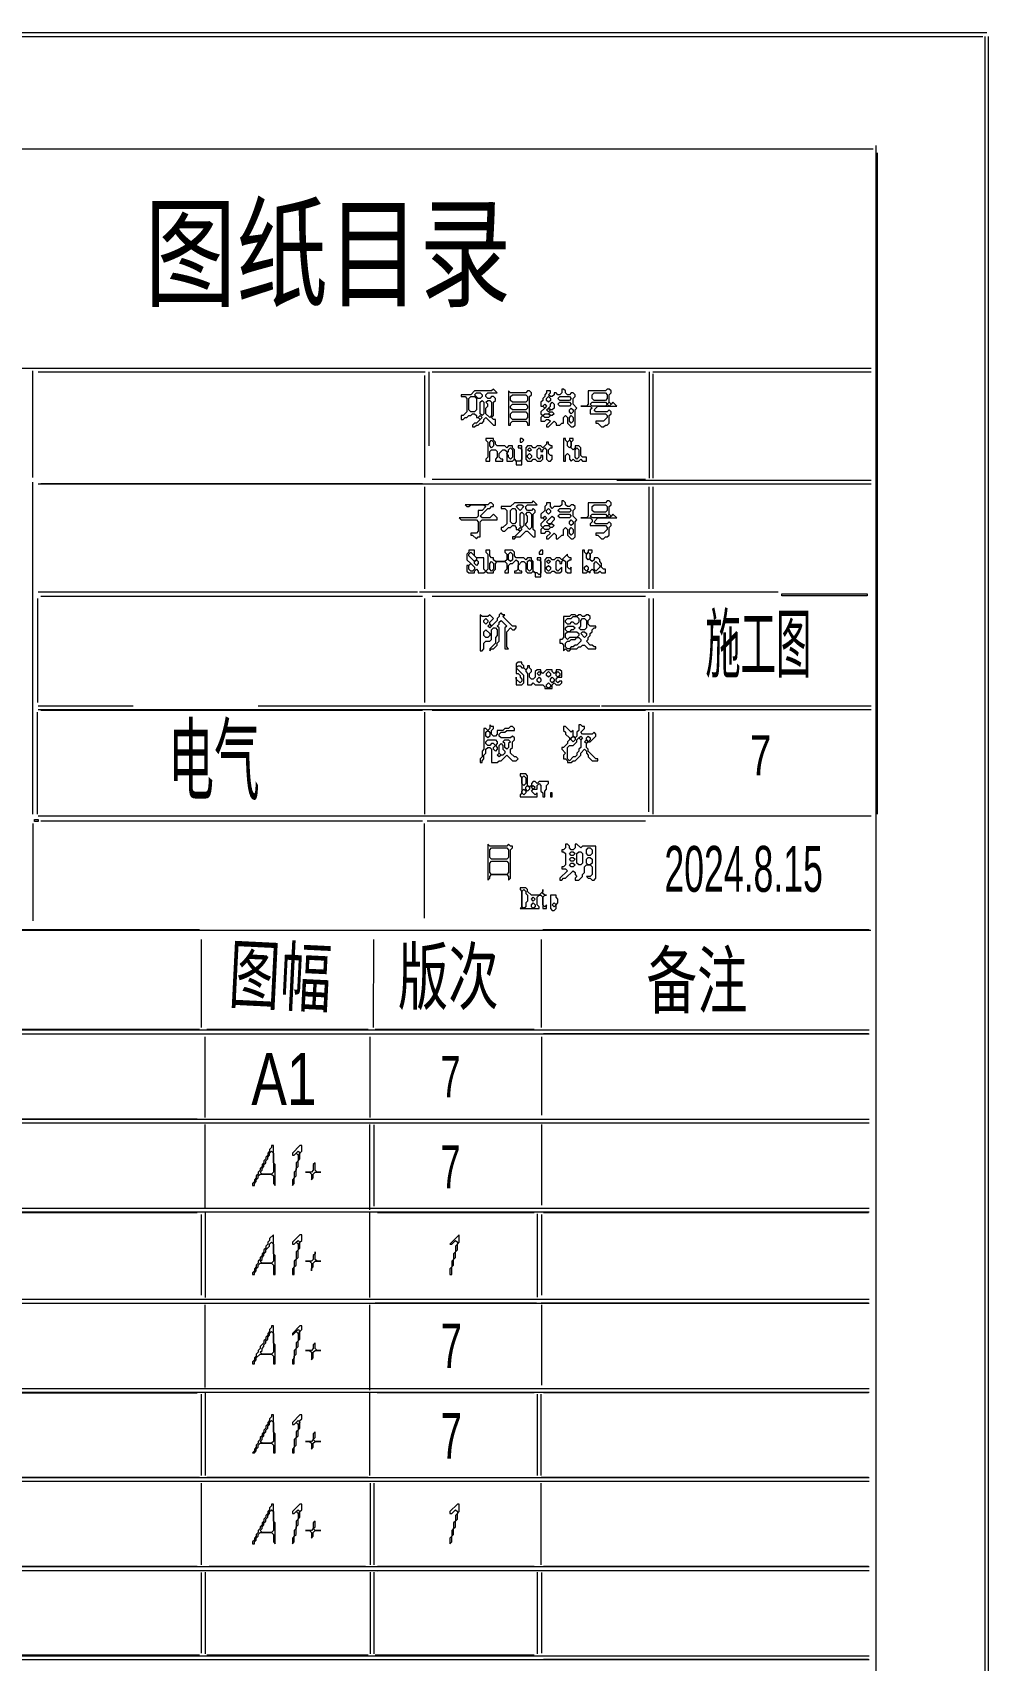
# Model space of a CAD drawing. Extents: x 58 to 1299, y 68 to 1824.
# Drawn here: x 795 to 1299, y 966 to 1824 of the extents above; entities that cross this region are included whole.
import ezdxf

# ---------------------------------------------------------------- set-up
doc = ezdxf.new("R2010")
doc.units = 0
for name, color, linetype, lineweight in [('OCR_TEXT', 6, 'Continuous', 0), ('RESIDUAL_GRAPHIC', 3, 'Continuous', 0), ('TEXT_FALLBACK_OUTLINE', 2, 'Continuous', 0), ('TRACE_STRAIGHT', 5, 'Continuous', 0), ('TRACE_TEXT_SYMBOL', 6, 'Continuous', 0)]:
    doc.layers.add(name, color=color, linetype=linetype, lineweight=lineweight)
doc.styles.add('wqy-unicode', font='wqy-unicode.lff')

msp = doc.modelspace()

# ---------------------------------------------------------------- linework, layer by layer
at = {"layer": 'RESIDUAL_GRAPHIC', "color": 3}
for points in [[(1020, 1190), (1015, 1185), (1016, 1185), (1018, 1187), (1019, 1186), (1019, 1185), (1018, 1184), (1018, 1181), (1017, 1180), (1017, 1177), (1016, 1176), (1016, 1173), (1015, 1172), (1015, 1169), (1016, 1169), (1016, 1173), (1017, 1174), (1017, 1177), (1018, 1178), (1018, 1181), (1019, 1182), (1019, 1185), (1020, 1186)], [(1019, 1048), (1015, 1044), (1015, 1043), (1016, 1043), (1018, 1045), (1019, 1044), (1019, 1043), (1018, 1042), (1018, 1039), (1017, 1038), (1017, 1035), (1016, 1034), (1016, 1031), (1015, 1030), (1015, 1027), (1016, 1028), (1016, 1031), (1017, 1032), (1017, 1035), (1018, 1036), (1018, 1039), (1019, 1040), (1019, 1043), (1020, 1044), (1020, 1048)]]:
    msp.add_lwpolyline(points, close=True, dxfattribs=at)
at = {"layer": 'TEXT_FALLBACK_OUTLINE', "color": 2}
for points in [[(1038, 1636), (1037, 1635), (1028, 1635), (1026, 1633), (1021, 1633), (1021, 1632), (1023, 1632), (1024, 1631), (1024, 1624), (1022, 1622), (1021, 1622), (1021, 1620), (1022, 1620), (1023, 1621), (1024, 1621), (1025, 1622), (1026, 1622), (1027, 1623), (1028, 1623), (1029, 1622), (1029, 1621), (1030, 1621), (1031, 1620), (1029, 1618), (1028, 1618), (1027, 1617), (1027, 1616), (1028, 1616), (1029, 1617), (1030, 1617), (1031, 1618), (1032, 1618), (1033, 1619), (1033, 1620), (1034, 1621), (1038, 1617), (1039, 1617), (1039, 1620), (1038, 1620), (1037, 1621), (1038, 1622), (1038, 1629), (1039, 1630), (1039, 1631), (1038, 1632), (1037, 1632), (1036, 1631), (1035, 1631), (1034, 1632), (1034, 1633), (1035, 1634), (1040, 1634)], [(1025, 1631), (1026, 1632), (1028, 1632), (1029, 1631), (1029, 1625), (1028, 1624), (1026, 1624), (1025, 1625)], [(1028, 1633), (1029, 1634), (1031, 1634), (1032, 1633), (1032, 1632), (1031, 1631), (1030, 1631)], [(1046, 1635), (1046, 1617), (1047, 1617), (1047, 1618), (1048, 1619), (1055, 1619), (1056, 1618), (1056, 1617), (1057, 1617), (1057, 1632), (1058, 1633), (1058, 1634), (1057, 1635), (1056, 1635), (1055, 1634), (1047, 1634)], [(1047, 1632), (1048, 1633), (1055, 1633), (1056, 1632), (1056, 1630), (1055, 1629), (1048, 1629), (1047, 1630)], [(1074, 1636), (1074, 1634), (1073, 1633), (1072, 1633), (1071, 1634), (1070, 1634), (1070, 1633), (1069, 1632), (1068, 1632), (1067, 1633), (1068, 1634), (1068, 1635), (1066, 1635), (1066, 1634), (1065, 1633), (1065, 1632), (1064, 1631), (1064, 1630), (1063, 1629), (1063, 1627), (1064, 1627), (1065, 1626), (1063, 1624), (1063, 1623), (1064, 1622), (1063, 1621), (1063, 1619), (1065, 1619), (1066, 1620), (1067, 1620), (1068, 1619), (1066, 1617), (1066, 1616), (1067, 1616), (1070, 1619), (1071, 1618), (1071, 1617), (1073, 1617), (1074, 1618), (1075, 1618), (1075, 1621), (1076, 1622), (1077, 1621), (1077, 1618), (1079, 1616), (1080, 1616), (1081, 1617), (1081, 1625), (1082, 1626), (1080, 1628), (1080, 1631), (1081, 1632), (1081, 1633), (1080, 1634), (1079, 1634), (1078, 1633), (1077, 1633), (1076, 1634), (1076, 1635), (1075, 1636)], [(1066, 1631), (1067, 1632), (1068, 1631), (1068, 1630), (1067, 1629), (1066, 1630)], [(1072, 1631), (1073, 1632), (1078, 1632), (1079, 1631), (1078, 1630), (1073, 1630)], [(1098, 1636), (1097, 1635), (1088, 1635), (1088, 1628), (1087, 1627), (1084, 1627), (1089, 1627), (1090, 1626), (1089, 1625), (1089, 1623), (1097, 1623), (1098, 1622), (1098, 1621), (1096, 1619), (1092, 1619), (1092, 1618), (1093, 1618), (1095, 1616), (1096, 1616), (1097, 1617), (1098, 1617), (1099, 1618), (1099, 1622), (1100, 1623), (1100, 1624), (1099, 1625), (1098, 1624), (1092, 1624), (1091, 1625), (1093, 1627), (1103, 1627), (1101, 1629), (1100, 1628), (1099, 1629), (1099, 1633), (1100, 1634), (1100, 1635), (1099, 1636)], [(1090, 1633), (1091, 1634), (1097, 1634), (1098, 1633), (1098, 1631), (1097, 1630), (1091, 1630), (1090, 1631)], [(1031, 1629), (1032, 1630), (1033, 1629), (1033, 1623), (1032, 1622), (1031, 1623)], [(1034, 1629), (1035, 1630), (1036, 1630), (1037, 1629), (1037, 1622), (1036, 1621), (1034, 1623), (1034, 1626), (1035, 1627), (1035, 1628)], [(1047, 1627), (1048, 1628), (1055, 1628), (1056, 1627), (1056, 1626), (1055, 1625), (1048, 1625), (1047, 1626)], [(1047, 1623), (1048, 1624), (1055, 1624), (1056, 1623), (1056, 1621), (1055, 1620), (1048, 1620), (1047, 1621)], [(1064, 1627), (1065, 1628), (1066, 1627), (1065, 1626)], [(1064, 1622), (1065, 1623), (1067, 1623), (1068, 1622), (1067, 1621), (1065, 1621)], [(1066, 1625), (1067, 1626), (1068, 1625), (1067, 1624)], [(1068, 1628), (1069, 1629), (1070, 1628), (1070, 1626), (1069, 1625), (1068, 1625), (1067, 1626), (1068, 1627)], [(1067, 1623), (1068, 1624), (1069, 1624), (1070, 1623), (1069, 1622), (1068, 1622)], [(1072, 1628), (1073, 1629), (1078, 1629), (1079, 1628), (1078, 1627), (1073, 1627)], [(1078, 1625), (1079, 1626), (1080, 1625), (1080, 1624), (1079, 1623), (1078, 1624)], [(1089, 1628), (1090, 1629), (1097, 1629), (1098, 1628), (1097, 1627), (1090, 1627)], [(1098, 1628), (1099, 1629), (1100, 1628), (1099, 1627)], [(1030, 1621), (1031, 1622), (1032, 1621), (1031, 1620)], [(1078, 1621), (1079, 1622), (1080, 1621), (1080, 1619), (1079, 1618), (1078, 1619)], [(1034, 1610), (1034, 1609), (1035, 1608), (1035, 1600), (1034, 1599), (1034, 1598), (1036, 1598), (1036, 1603), (1037, 1604), (1039, 1604), (1040, 1603), (1040, 1600), (1039, 1599), (1039, 1598), (1043, 1598), (1043, 1599), (1042, 1599), (1041, 1600), (1041, 1602), (1043, 1604), (1044, 1604), (1045, 1603), (1045, 1598), (1048, 1598), (1049, 1599), (1050, 1598), (1050, 1596), (1053, 1596), (1053, 1606), (1051, 1606), (1051, 1605), (1052, 1605), (1053, 1604), (1053, 1599), (1052, 1598), (1050, 1598), (1049, 1599), (1049, 1604), (1048, 1605), (1048, 1606), (1046, 1606), (1045, 1605), (1044, 1606), (1040, 1606), (1039, 1607), (1039, 1608), (1038, 1609), (1038, 1610)], [(1036, 1608), (1037, 1609), (1038, 1608), (1038, 1606), (1037, 1605), (1036, 1606)], [(1052, 1610), (1052, 1608), (1053, 1608), (1054, 1609), (1053, 1610)], [(1066, 1608), (1066, 1607), (1064, 1605), (1063, 1606), (1061, 1606), (1060, 1605), (1059, 1605), (1058, 1606), (1056, 1606), (1055, 1605), (1055, 1599), (1056, 1598), (1058, 1598), (1059, 1599), (1060, 1599), (1061, 1598), (1063, 1598), (1064, 1599), (1064, 1601), (1063, 1601), (1063, 1600), (1062, 1599), (1061, 1600), (1061, 1604), (1062, 1605), (1063, 1604), (1063, 1603), (1064, 1603), (1064, 1604), (1065, 1605), (1066, 1604), (1066, 1599), (1067, 1598), (1068, 1598), (1069, 1599), (1069, 1601), (1068, 1601), (1067, 1602), (1067, 1604), (1068, 1605), (1069, 1605), (1069, 1606), (1068, 1606), (1067, 1607), (1067, 1608)], [(1075, 1610), (1075, 1598), (1076, 1598), (1076, 1601), (1077, 1602), (1078, 1601), (1078, 1599), (1079, 1598), (1080, 1599), (1081, 1598), (1083, 1598), (1084, 1599), (1085, 1598), (1087, 1598), (1087, 1600), (1085, 1600), (1084, 1601), (1084, 1605), (1083, 1606), (1081, 1606), (1081, 1605), (1080, 1604), (1079, 1605), (1079, 1608), (1080, 1609), (1080, 1610), (1078, 1610), (1078, 1609), (1077, 1608), (1076, 1609), (1076, 1610)], [(1077, 1608), (1078, 1609), (1079, 1608), (1079, 1606), (1078, 1605), (1077, 1606)], [(1046, 1604), (1047, 1605), (1048, 1604), (1048, 1600), (1047, 1599), (1046, 1600), (1046, 1601), (1045, 1602), (1046, 1603)], [(1056, 1604), (1057, 1605), (1058, 1604), (1057, 1603)], [(1056, 1601), (1057, 1602), (1058, 1601), (1058, 1600), (1057, 1599), (1056, 1600)], [(1081, 1604), (1082, 1605), (1083, 1604), (1083, 1600), (1082, 1599), (1081, 1600)], [(1036, 1576), (1035, 1575), (1023, 1575), (1024, 1574), (1025, 1574), (1026, 1575), (1033, 1575), (1034, 1574), (1032, 1572), (1030, 1572), (1030, 1569), (1029, 1568), (1020, 1568), (1021, 1567), (1029, 1567), (1030, 1566), (1030, 1561), (1029, 1560), (1026, 1560), (1026, 1559), (1027, 1559), (1029, 1557), (1030, 1558), (1031, 1558), (1031, 1566), (1032, 1567), (1040, 1567), (1040, 1568), (1038, 1570), (1036, 1568), (1032, 1568), (1031, 1569), (1035, 1573), (1036, 1573), (1037, 1574), (1038, 1574), (1038, 1575), (1037, 1576)], [(1059, 1577), (1058, 1576), (1049, 1576), (1047, 1574), (1042, 1574), (1042, 1573), (1044, 1573), (1045, 1572), (1045, 1565), (1043, 1563), (1042, 1563), (1042, 1562), (1043, 1561), (1044, 1561), (1046, 1563), (1047, 1563), (1048, 1564), (1049, 1564), (1050, 1563), (1050, 1562), (1051, 1562), (1052, 1561), (1049, 1558), (1048, 1558), (1048, 1557), (1049, 1557), (1050, 1558), (1052, 1558), (1055, 1561), (1056, 1561), (1059, 1558), (1060, 1558), (1060, 1561), (1059, 1562), (1059, 1570), (1060, 1571), (1060, 1572), (1059, 1573), (1058, 1572), (1056, 1572), (1055, 1573), (1055, 1574), (1056, 1575), (1061, 1575)], [(1047, 1572), (1048, 1573), (1049, 1573), (1050, 1572), (1050, 1566), (1049, 1565), (1048, 1565), (1047, 1566)], [(1050, 1574), (1051, 1575), (1053, 1575), (1054, 1574), (1052, 1572)], [(1074, 1577), (1074, 1575), (1073, 1574), (1070, 1574), (1069, 1573), (1068, 1574), (1068, 1576), (1066, 1576), (1066, 1575), (1065, 1574), (1065, 1572), (1063, 1570), (1063, 1568), (1064, 1568), (1065, 1567), (1063, 1565), (1063, 1564), (1064, 1563), (1063, 1562), (1063, 1560), (1065, 1560), (1066, 1561), (1067, 1561), (1068, 1560), (1066, 1558), (1066, 1557), (1067, 1557), (1070, 1560), (1071, 1559), (1071, 1557), (1072, 1557), (1074, 1559), (1075, 1559), (1075, 1562), (1076, 1563), (1077, 1562), (1077, 1559), (1079, 1557), (1080, 1557), (1081, 1558), (1081, 1566), (1082, 1567), (1080, 1569), (1080, 1572), (1081, 1573), (1081, 1574), (1080, 1575), (1079, 1575), (1078, 1574), (1077, 1574), (1076, 1575), (1076, 1576), (1075, 1577)], [(1066, 1572), (1067, 1573), (1068, 1572), (1068, 1571), (1067, 1570), (1066, 1571)], [(1072, 1572), (1073, 1573), (1078, 1573), (1079, 1572), (1078, 1571), (1073, 1571)], [(1098, 1577), (1097, 1576), (1088, 1576), (1088, 1569), (1087, 1568), (1084, 1568), (1089, 1568), (1090, 1567), (1090, 1566), (1089, 1565), (1089, 1564), (1097, 1564), (1098, 1563), (1098, 1562), (1096, 1560), (1092, 1560), (1092, 1559), (1093, 1559), (1095, 1557), (1096, 1557), (1097, 1558), (1098, 1558), (1099, 1559), (1099, 1563), (1100, 1564), (1100, 1565), (1099, 1566), (1098, 1565), (1092, 1565), (1091, 1566), (1093, 1568), (1103, 1568), (1101, 1570), (1100, 1569), (1099, 1570), (1099, 1574), (1100, 1575), (1100, 1576), (1099, 1577)], [(1090, 1574), (1091, 1575), (1097, 1575), (1098, 1574), (1098, 1572), (1097, 1571), (1091, 1571), (1090, 1572)], [(1051, 1562), (1052, 1563), (1053, 1562), (1052, 1561)], [(1052, 1570), (1053, 1571), (1054, 1570), (1054, 1564), (1053, 1563), (1052, 1564)], [(1055, 1570), (1056, 1571), (1057, 1571), (1058, 1570), (1058, 1563), (1057, 1562), (1055, 1564), (1055, 1565), (1056, 1566), (1056, 1569)], [(1064, 1568), (1065, 1569), (1066, 1568), (1065, 1567)], [(1064, 1563), (1065, 1564), (1067, 1564), (1068, 1563), (1067, 1562), (1065, 1562)], [(1069, 1569), (1070, 1568), (1070, 1567), (1068, 1565), (1067, 1565), (1066, 1566)], [(1067, 1564), (1068, 1565), (1069, 1565), (1070, 1564), (1069, 1563), (1068, 1563)], [(1072, 1569), (1073, 1570), (1078, 1570), (1079, 1569), (1078, 1568), (1073, 1568)], [(1078, 1566), (1079, 1567), (1080, 1566), (1080, 1565), (1079, 1564), (1078, 1565)], [(1078, 1562), (1079, 1563), (1080, 1562), (1080, 1560), (1079, 1559), (1078, 1560)], [(1089, 1569), (1090, 1570), (1097, 1570), (1098, 1569), (1097, 1568), (1090, 1568)], [(1098, 1569), (1099, 1570), (1100, 1569), (1099, 1568)], [(1025, 1549), (1026, 1550), (1029, 1547), (1029, 1546), (1028, 1545), (1025, 1548)], [(1028, 1545), (1029, 1546), (1030, 1545), (1030, 1544), (1029, 1543), (1028, 1544)], [(1046, 1549), (1047, 1550), (1048, 1549), (1048, 1546), (1047, 1545), (1046, 1546)], [(1056, 1545), (1057, 1546), (1058, 1545), (1058, 1541), (1057, 1540), (1056, 1541)], [(1063, 1551), (1062, 1550), (1062, 1549), (1064, 1549), (1064, 1551)], [(1077, 1549), (1074, 1546), (1073, 1547), (1071, 1547), (1070, 1546), (1069, 1546), (1068, 1547), (1066, 1547), (1065, 1546), (1065, 1540), (1066, 1539), (1068, 1539), (1069, 1540), (1070, 1540), (1071, 1539), (1073, 1539), (1074, 1540), (1074, 1542), (1072, 1540), (1071, 1541), (1071, 1545), (1072, 1546), (1073, 1545), (1073, 1544), (1074, 1544), (1074, 1545), (1075, 1546), (1076, 1545), (1076, 1540), (1077, 1539), (1079, 1539), (1079, 1542), (1078, 1541), (1077, 1542), (1077, 1545), (1078, 1546), (1079, 1546), (1079, 1547), (1078, 1547), (1077, 1548)], [(1066, 1545), (1067, 1546), (1068, 1545), (1067, 1544)], [(1085, 1551), (1085, 1539), (1087, 1539), (1088, 1540), (1089, 1539), (1089, 1540), (1090, 1541), (1091, 1540), (1091, 1539), (1093, 1539), (1094, 1540), (1095, 1539), (1097, 1539), (1097, 1541), (1096, 1541), (1095, 1542), (1095, 1544), (1094, 1545), (1094, 1546), (1093, 1547), (1091, 1547), (1091, 1546), (1090, 1545), (1089, 1546), (1089, 1549), (1090, 1550), (1090, 1551), (1088, 1551), (1088, 1550), (1087, 1549), (1086, 1550), (1086, 1551)], [(1087, 1549), (1088, 1550), (1089, 1549), (1089, 1547), (1088, 1546), (1087, 1547)], [(1025, 1543), (1026, 1544), (1028, 1542), (1028, 1541), (1027, 1540), (1026, 1540), (1025, 1541)], [(1036, 1544), (1037, 1545), (1038, 1544), (1038, 1541), (1037, 1540), (1036, 1541)], [(1066, 1542), (1067, 1543), (1068, 1542), (1068, 1541), (1067, 1540), (1066, 1541)], [(1086, 1542), (1087, 1543), (1088, 1542), (1088, 1541), (1087, 1540), (1086, 1541)], [(1091, 1544), (1092, 1545), (1094, 1543), (1094, 1542), (1092, 1540), (1091, 1541)], [(1042, 1518), (1041, 1517), (1041, 1516), (1040, 1515), (1040, 1514), (1037, 1511), (1036, 1512), (1036, 1513), (1038, 1515), (1036, 1517), (1035, 1516), (1032, 1516), (1031, 1517), (1031, 1498), (1032, 1498), (1033, 1499), (1033, 1502), (1034, 1503), (1036, 1503), (1037, 1504), (1037, 1509), (1038, 1510), (1039, 1510), (1040, 1509), (1040, 1506), (1039, 1505), (1039, 1502), (1036, 1499), (1036, 1498), (1037, 1499), (1038, 1499), (1040, 1501), (1040, 1502), (1041, 1503), (1041, 1510), (1040, 1511), (1041, 1512), (1041, 1513), (1042, 1514), (1045, 1511), (1044, 1510), (1044, 1499), (1046, 1499), (1045, 1500), (1045, 1508), (1047, 1510), (1048, 1509), (1049, 1509), (1050, 1510), (1050, 1511), (1048, 1511), (1043, 1516), (1044, 1517), (1043, 1517)], [(1033, 1514), (1034, 1515), (1035, 1514), (1035, 1513), (1034, 1512), (1033, 1513)], [(1035, 1511), (1036, 1512), (1037, 1511), (1036, 1510)], [(1079, 1517), (1078, 1516), (1075, 1516), (1075, 1505), (1074, 1504), (1073, 1504), (1073, 1502), (1074, 1502), (1075, 1501), (1075, 1498), (1076, 1499), (1077, 1498), (1078, 1498), (1079, 1499), (1082, 1499), (1083, 1500), (1084, 1500), (1085, 1501), (1086, 1501), (1088, 1499), (1092, 1499), (1092, 1500), (1091, 1500), (1090, 1501), (1089, 1501), (1087, 1503), (1088, 1504), (1088, 1505), (1089, 1506), (1089, 1507), (1090, 1508), (1090, 1509), (1091, 1510), (1092, 1510), (1092, 1511), (1089, 1511), (1088, 1512), (1088, 1514), (1089, 1515), (1089, 1516), (1088, 1517), (1087, 1517), (1086, 1516), (1085, 1516), (1084, 1517), (1083, 1517), (1082, 1516), (1081, 1517)], [(1079, 1515), (1080, 1516), (1082, 1516), (1083, 1515), (1083, 1513), (1082, 1512), (1081, 1512), (1080, 1513), (1079, 1513), (1078, 1512), (1077, 1512), (1076, 1513), (1076, 1514), (1077, 1515)], [(1076, 1510), (1077, 1511), (1080, 1511), (1081, 1510), (1080, 1509), (1079, 1509), (1078, 1508), (1077, 1508), (1076, 1509)], [(1084, 1514), (1085, 1515), (1086, 1515), (1087, 1514), (1087, 1510), (1086, 1509), (1084, 1509), (1083, 1510), (1084, 1511)], [(1033, 1508), (1034, 1509), (1036, 1507), (1036, 1506), (1035, 1505), (1034, 1505), (1033, 1506)], [(1076, 1507), (1077, 1508), (1082, 1508), (1083, 1507), (1083, 1506), (1082, 1505), (1078, 1505), (1077, 1504), (1076, 1505)], [(1081, 1504), (1082, 1505), (1083, 1505), (1084, 1504), (1084, 1503), (1082, 1501), (1081, 1501), (1080, 1500), (1079, 1500), (1078, 1499), (1077, 1499), (1076, 1500), (1076, 1502), (1077, 1503), (1078, 1503), (1079, 1504)], [(1084, 1507), (1085, 1508), (1086, 1508), (1087, 1507), (1087, 1506), (1086, 1505)], [(1061, 1486), (1062, 1487), (1063, 1486), (1062, 1485)], [(1066, 1486), (1067, 1487), (1068, 1486), (1068, 1485), (1067, 1484), (1066, 1485)], [(1071, 1486), (1072, 1487), (1073, 1486), (1073, 1485), (1072, 1484), (1071, 1485)], [(1061, 1483), (1062, 1484), (1063, 1483), (1063, 1482), (1062, 1481), (1061, 1482)], [(1066, 1480), (1067, 1481), (1068, 1480), (1068, 1479), (1067, 1478), (1066, 1479)], [(1068, 1483), (1069, 1484), (1070, 1483), (1070, 1482), (1069, 1481), (1068, 1482)], [(1036, 1459), (1036, 1457), (1035, 1456), (1034, 1457), (1033, 1457), (1033, 1446), (1032, 1445), (1032, 1442), (1031, 1441), (1031, 1439), (1032, 1439), (1032, 1440), (1033, 1441), (1033, 1443), (1034, 1444), (1034, 1446), (1035, 1447), (1036, 1447), (1037, 1446), (1037, 1439), (1040, 1439), (1041, 1440), (1042, 1440), (1045, 1443), (1048, 1440), (1050, 1440), (1051, 1441), (1050, 1442), (1049, 1442), (1047, 1444), (1047, 1446), (1048, 1447), (1048, 1450), (1049, 1451), (1049, 1452), (1048, 1453), (1047, 1452), (1042, 1452), (1041, 1453), (1041, 1454), (1042, 1455), (1044, 1455), (1045, 1456), (1049, 1456), (1049, 1457), (1048, 1458), (1047, 1458), (1046, 1457), (1044, 1457), (1043, 1456), (1040, 1456), (1040, 1454), (1039, 1453), (1038, 1453), (1037, 1454), (1037, 1456), (1038, 1457), (1038, 1458), (1037, 1458)], [(1034, 1455), (1035, 1456), (1036, 1455), (1036, 1453), (1035, 1452), (1034, 1453)], [(1034, 1450), (1035, 1451), (1039, 1451), (1040, 1450), (1040, 1449), (1039, 1448), (1038, 1449), (1037, 1449), (1036, 1448), (1035, 1448), (1034, 1449)], [(1043, 1450), (1044, 1451), (1046, 1451), (1047, 1450), (1046, 1449), (1046, 1447), (1045, 1446), (1044, 1447), (1044, 1449)], [(1083, 1459), (1083, 1456), (1082, 1455), (1082, 1453), (1081, 1452), (1080, 1453), (1080, 1456), (1079, 1455), (1076, 1458), (1075, 1458), (1075, 1456), (1076, 1455), (1076, 1454), (1078, 1452), (1078, 1451), (1077, 1450), (1077, 1449), (1075, 1447), (1074, 1447), (1074, 1446), (1076, 1444), (1075, 1443), (1075, 1441), (1076, 1441), (1077, 1440), (1077, 1439), (1079, 1439), (1080, 1440), (1081, 1440), (1084, 1443), (1084, 1444), (1086, 1446), (1087, 1445), (1087, 1444), (1088, 1443), (1088, 1442), (1090, 1440), (1093, 1440), (1093, 1441), (1092, 1441), (1088, 1445), (1088, 1446), (1087, 1447), (1087, 1449), (1088, 1450), (1089, 1450), (1092, 1453), (1092, 1454), (1091, 1455), (1090, 1454), (1085, 1454), (1084, 1455), (1086, 1457), (1086, 1458), (1085, 1458), (1084, 1459)], [(1082, 1451), (1083, 1452), (1084, 1451), (1084, 1447), (1083, 1446), (1083, 1445), (1082, 1444), (1082, 1443), (1081, 1442), (1080, 1442), (1078, 1440), (1077, 1441), (1077, 1447), (1078, 1448), (1080, 1448), (1082, 1450)], [(1079, 1452), (1080, 1453), (1081, 1452), (1081, 1451), (1080, 1450), (1079, 1451)], [(1083, 1452), (1084, 1453), (1085, 1452), (1084, 1451)], [(1086, 1450), (1087, 1451), (1088, 1450), (1087, 1449)], [(1087, 1452), (1088, 1453), (1089, 1452), (1089, 1451), (1088, 1450), (1087, 1451)], [(1038, 1447), (1039, 1448), (1040, 1447), (1040, 1446), (1039, 1445), (1038, 1446)], [(1040, 1443), (1041, 1444), (1042, 1443), (1041, 1442)], [(1041, 1448), (1042, 1449), (1043, 1448), (1043, 1446), (1044, 1445), (1044, 1444), (1043, 1443), (1042, 1443), (1041, 1444)], [(1052, 1433), (1052, 1432), (1053, 1431), (1053, 1423), (1052, 1422), (1052, 1421), (1061, 1421), (1061, 1423), (1060, 1422), (1058, 1424), (1059, 1425), (1061, 1425), (1061, 1427), (1062, 1428), (1063, 1427), (1063, 1424), (1064, 1423), (1064, 1421), (1065, 1421), (1065, 1424), (1066, 1425), (1066, 1427), (1067, 1428), (1067, 1429), (1062, 1429), (1061, 1428), (1060, 1429), (1059, 1429), (1058, 1428), (1058, 1427), (1057, 1426), (1056, 1427), (1056, 1432), (1055, 1433)], [(1053, 1431), (1054, 1432), (1055, 1431), (1055, 1428), (1054, 1427), (1053, 1428)], [(1055, 1426), (1056, 1427), (1057, 1426), (1057, 1425), (1056, 1424), (1055, 1425)], [(1058, 1426), (1059, 1427), (1060, 1426), (1059, 1425)], [(1053, 1424), (1054, 1425), (1055, 1424), (1055, 1423), (1054, 1422), (1053, 1423)], [(1068, 1423), (1068, 1421), (1069, 1421), (1069, 1423)], [(1035, 1396), (1035, 1377), (1036, 1378), (1036, 1379), (1037, 1380), (1045, 1380), (1046, 1379), (1046, 1377), (1047, 1378), (1047, 1393), (1048, 1394), (1048, 1395), (1047, 1395), (1046, 1396), (1045, 1395), (1036, 1395)], [(1036, 1393), (1037, 1394), (1045, 1394), (1046, 1393), (1046, 1389), (1045, 1388), (1037, 1388), (1036, 1389)], [(1076, 1396), (1076, 1394), (1075, 1393), (1074, 1393), (1074, 1392), (1075, 1392), (1076, 1391), (1076, 1385), (1075, 1384), (1074, 1384), (1074, 1383), (1076, 1383), (1077, 1382), (1073, 1378), (1073, 1377), (1074, 1377), (1075, 1378), (1076, 1378), (1080, 1382), (1081, 1381), (1081, 1380), (1082, 1379), (1081, 1378), (1081, 1377), (1083, 1377), (1085, 1379), (1085, 1380), (1086, 1381), (1086, 1384), (1087, 1385), (1089, 1385), (1090, 1384), (1090, 1380), (1089, 1379), (1087, 1379), (1088, 1378), (1089, 1378), (1090, 1377), (1091, 1377), (1092, 1378), (1092, 1395), (1085, 1395), (1084, 1394), (1082, 1396), (1081, 1396), (1081, 1394), (1080, 1393), (1079, 1393), (1078, 1394), (1078, 1395), (1077, 1396)], [(1078, 1391), (1079, 1392), (1080, 1392), (1081, 1391), (1080, 1390), (1079, 1390)], [(1082, 1391), (1083, 1392), (1084, 1392), (1085, 1391), (1085, 1386), (1084, 1385), (1083, 1385), (1082, 1386)], [(1087, 1393), (1088, 1394), (1089, 1394), (1090, 1393), (1090, 1391), (1089, 1390), (1088, 1390), (1087, 1391)], [(1036, 1386), (1037, 1387), (1045, 1387), (1046, 1386), (1046, 1381), (1045, 1380), (1037, 1380), (1036, 1381)], [(1078, 1388), (1079, 1389), (1080, 1389), (1081, 1388), (1080, 1387), (1079, 1387)], [(1078, 1385), (1079, 1386), (1080, 1386), (1081, 1385), (1080, 1384), (1079, 1384)], [(1087, 1388), (1088, 1389), (1089, 1389), (1090, 1388), (1090, 1386), (1089, 1385), (1088, 1385), (1087, 1386)], [(1052, 1373), (1052, 1372), (1053, 1371), (1053, 1363), (1052, 1362), (1062, 1362), (1062, 1363), (1061, 1364), (1061, 1368), (1062, 1369), (1063, 1369), (1064, 1368), (1064, 1362), (1066, 1362), (1066, 1364), (1065, 1363), (1064, 1364), (1064, 1368), (1065, 1369), (1066, 1369), (1065, 1369), (1064, 1370), (1064, 1372), (1064, 1371), (1062, 1369), (1058, 1369), (1056, 1371), (1056, 1372), (1055, 1373)], [(1053, 1371), (1054, 1372), (1055, 1371), (1055, 1370), (1056, 1369), (1056, 1366), (1055, 1365), (1055, 1363), (1054, 1362), (1053, 1363)], [(1058, 1367), (1059, 1368), (1060, 1367), (1059, 1366)], [(1068, 1369), (1068, 1362), (1069, 1361), (1070, 1361), (1071, 1362), (1071, 1364), (1072, 1365), (1072, 1367), (1071, 1368), (1071, 1369)], [(1058, 1364), (1059, 1365), (1060, 1364), (1060, 1363), (1059, 1362), (1058, 1363)], [(1069, 1364), (1070, 1365), (1071, 1364), (1070, 1363)], [(921, 1237), (921, 1236), (920, 1235), (920, 1234), (919, 1233), (919, 1232), (918, 1231), (918, 1230), (917, 1229), (917, 1228), (916, 1227), (916, 1226), (915, 1225), (915, 1224), (914, 1223), (914, 1222), (913, 1221), (913, 1220), (912, 1219), (912, 1218), (911, 1217), (911, 1216), (912, 1216), (912, 1217), (913, 1218), (913, 1219), (914, 1220), (914, 1221), (915, 1222), (921, 1222), (922, 1221), (922, 1217), (923, 1216), (923, 1227), (922, 1228), (922, 1237)], [(936, 1237), (932, 1233), (932, 1232), (933, 1232), (934, 1233), (935, 1232), (935, 1229), (934, 1228), (934, 1224), (933, 1223), (933, 1220), (932, 1219), (932, 1216), (933, 1217), (933, 1220), (934, 1221), (934, 1225), (935, 1226), (935, 1229), (936, 1230), (936, 1233), (937, 1234), (937, 1237)], [(920, 1233), (921, 1234), (922, 1233), (922, 1223), (921, 1222), (916, 1222), (915, 1223), (916, 1224), (916, 1225), (917, 1226), (917, 1227), (918, 1228), (918, 1229), (919, 1230), (919, 1231), (920, 1232)], [(934, 1233), (935, 1234), (936, 1233), (935, 1232)], [(944, 1228), (943, 1227), (943, 1224), (942, 1223), (939, 1223), (941, 1223), (942, 1222), (942, 1219), (943, 1220), (943, 1222), (944, 1223), (947, 1223), (945, 1223), (944, 1224)], [(922, 1190), (920, 1188), (920, 1187), (919, 1186), (919, 1185), (918, 1184), (918, 1183), (917, 1182), (917, 1181), (916, 1180), (916, 1179), (915, 1178), (915, 1177), (914, 1176), (914, 1175), (913, 1174), (913, 1173), (912, 1172), (912, 1171), (911, 1170), (911, 1169), (912, 1169), (912, 1170), (913, 1171), (913, 1172), (914, 1173), (914, 1174), (915, 1175), (921, 1175), (922, 1174), (922, 1169), (923, 1169), (923, 1179), (922, 1180)], [(920, 1185), (921, 1186), (922, 1185), (922, 1176), (921, 1175), (916, 1175), (915, 1176), (916, 1177), (916, 1178), (917, 1179), (917, 1180), (918, 1181), (918, 1182), (920, 1184)], [(936, 1190), (932, 1186), (932, 1185), (933, 1185), (934, 1186), (935, 1185), (935, 1182), (934, 1181), (934, 1177), (933, 1176), (933, 1173), (932, 1172), (932, 1169), (933, 1169), (933, 1173), (934, 1174), (934, 1177), (935, 1178), (935, 1182), (936, 1183), (936, 1186), (937, 1187), (937, 1190)], [(934, 1186), (935, 1187), (936, 1186), (935, 1185)], [(944, 1181), (944, 1180), (943, 1179), (943, 1177), (942, 1176), (939, 1176), (941, 1176), (942, 1175), (942, 1171), (942, 1172), (943, 1173), (943, 1175), (944, 1176), (947, 1176), (945, 1176), (944, 1177)], [(921, 1142), (921, 1141), (920, 1140), (920, 1139), (919, 1138), (919, 1137), (918, 1136), (918, 1135), (917, 1134), (917, 1133), (915, 1131), (915, 1130), (914, 1129), (914, 1128), (913, 1127), (913, 1126), (912, 1125), (912, 1124), (911, 1123), (911, 1122), (912, 1122), (912, 1123), (913, 1124), (913, 1125), (915, 1127), (921, 1127), (922, 1126), (922, 1122), (923, 1122), (923, 1132), (922, 1133), (922, 1142)], [(936, 1142), (932, 1138), (932, 1137), (934, 1139), (935, 1138), (935, 1134), (934, 1133), (934, 1130), (933, 1129), (933, 1125), (932, 1124), (932, 1122), (933, 1122), (933, 1126), (934, 1127), (934, 1130), (935, 1131), (935, 1134), (936, 1135), (936, 1139), (937, 1140), (937, 1142)], [(920, 1138), (921, 1139), (922, 1138), (922, 1128), (921, 1127), (916, 1127), (915, 1128), (916, 1129), (916, 1130), (917, 1131), (917, 1132), (918, 1133), (918, 1134), (919, 1135), (919, 1136), (920, 1137)], [(934, 1139), (935, 1140), (936, 1139), (935, 1138)], [(944, 1133), (943, 1132), (943, 1130), (942, 1129), (939, 1129), (941, 1129), (942, 1128), (942, 1124), (943, 1125), (943, 1128), (944, 1129), (947, 1129), (945, 1129), (944, 1130)], [(921, 1095), (921, 1094), (920, 1093), (920, 1092), (919, 1091), (919, 1090), (918, 1089), (918, 1088), (917, 1087), (917, 1086), (916, 1085), (916, 1084), (915, 1083), (915, 1082), (914, 1081), (914, 1080), (913, 1079), (913, 1078), (912, 1077), (912, 1076), (911, 1075), (912, 1075), (913, 1076), (913, 1077), (914, 1078), (914, 1079), (915, 1080), (921, 1080), (922, 1079), (922, 1075), (923, 1075), (923, 1085), (922, 1086), (922, 1095)], [(920, 1091), (921, 1092), (922, 1091), (922, 1081), (921, 1080), (916, 1080), (915, 1081), (916, 1082), (916, 1083), (917, 1084), (917, 1085), (918, 1086), (918, 1087), (919, 1088), (919, 1089), (920, 1090)], [(936, 1095), (932, 1091), (932, 1090), (933, 1090), (934, 1091), (935, 1090), (935, 1087), (934, 1086), (934, 1083), (933, 1082), (933, 1078), (932, 1077), (932, 1075), (933, 1075), (933, 1078), (934, 1079), (934, 1083), (935, 1084), (935, 1087), (936, 1088), (936, 1092), (937, 1093), (937, 1095)], [(934, 1091), (935, 1092), (936, 1091), (935, 1090)], [(944, 1086), (943, 1085), (943, 1082), (942, 1081), (939, 1081), (941, 1081), (942, 1080), (942, 1077), (943, 1078), (943, 1080), (944, 1081), (947, 1081), (944, 1081), (943, 1082), (944, 1083)], [(921, 1048), (921, 1047), (920, 1046), (920, 1045), (919, 1044), (919, 1043), (918, 1042), (918, 1041), (917, 1040), (917, 1039), (916, 1038), (916, 1037), (915, 1036), (915, 1035), (914, 1034), (914, 1033), (913, 1032), (913, 1031), (912, 1030), (912, 1029), (911, 1028), (911, 1027), (912, 1027), (912, 1028), (913, 1029), (913, 1030), (914, 1031), (914, 1032), (915, 1033), (921, 1033), (922, 1032), (922, 1028), (923, 1027), (923, 1038), (922, 1039), (922, 1048)], [(936, 1048), (932, 1044), (932, 1043), (933, 1043), (934, 1044), (935, 1043), (935, 1040), (934, 1039), (934, 1035), (933, 1034), (933, 1031), (932, 1030), (932, 1027), (933, 1028), (933, 1031), (934, 1032), (934, 1036), (935, 1037), (935, 1040), (936, 1041), (936, 1044), (937, 1045), (937, 1048)], [(920, 1044), (921, 1045), (922, 1044), (922, 1034), (921, 1033), (916, 1033), (915, 1034), (916, 1035), (916, 1036), (917, 1037), (917, 1038), (918, 1039), (918, 1040), (919, 1041), (919, 1042), (920, 1043)], [(934, 1044), (935, 1045), (936, 1044), (935, 1043)], [(944, 1039), (943, 1038), (943, 1035), (942, 1034), (939, 1034), (941, 1034), (942, 1033), (942, 1030), (943, 1031), (943, 1033), (944, 1034), (947, 1034), (944, 1034), (943, 1035), (944, 1036)]]:
    msp.add_lwpolyline(points, close=True, dxfattribs=at)
for points in [[(1025, 1551), (1025, 1550), (1024, 1549), (1024, 1546), (1026, 1544), (1025, 1543), (1024, 1543), (1024, 1540), (1025, 1539), (1028, 1539), (1028, 1540), (1029, 1541), (1030, 1540), (1030, 1539), (1033, 1539), (1034, 1540), (1035, 1539), (1038, 1539), (1038, 1540), (1039, 1541), (1039, 1544), (1040, 1545), (1044, 1545), (1045, 1544), (1045, 1541), (1044, 1540), (1044, 1539), (1046, 1539), (1046, 1543), (1047, 1544), (1048, 1544), (1050, 1546), (1051, 1545), (1051, 1541), (1050, 1540), (1049, 1540), (1049, 1539), (1053, 1539), (1053, 1540), (1052, 1540), (1051, 1541), (1051, 1543), (1053, 1545), (1054, 1545), (1055, 1544), (1055, 1540), (1056, 1539), (1058, 1539), (1059, 1540), (1060, 1539), (1060, 1537), (1063, 1537), (1063, 1547), (1061, 1547), (1061, 1546), (1062, 1546), (1063, 1545), (1063, 1539), (1062, 1538), (1061, 1539), (1060, 1539), (1059, 1540), (1059, 1545), (1058, 1546)], [(1058, 1546), (1058, 1547), (1056, 1547), (1055, 1546), (1054, 1547), (1050, 1547), (1049, 1548), (1049, 1550), (1048, 1551), (1044, 1551), (1044, 1550), (1045, 1549), (1045, 1546), (1044, 1545), (1039, 1545), (1038, 1546), (1038, 1547), (1037, 1547), (1036, 1548), (1036, 1551), (1034, 1551), (1034, 1550), (1035, 1549), (1035, 1541), (1034, 1540), (1033, 1541), (1033, 1547), (1029, 1547), (1028, 1548), (1028, 1551), (1025, 1551)], [(1051, 1492), (1050, 1491), (1050, 1486), (1051, 1486), (1052, 1485), (1052, 1484), (1053, 1483), (1053, 1482), (1052, 1481), (1050, 1483), (1050, 1484), (1050, 1480), (1053, 1480), (1054, 1481), (1054, 1485), (1050, 1489), (1051, 1490), (1052, 1490), (1053, 1489), (1054, 1489), (1055, 1488), (1055, 1487), (1056, 1486), (1056, 1480), (1058, 1480), (1059, 1481), (1060, 1480), (1064, 1480), (1065, 1479), (1065, 1478), (1069, 1478), (1069, 1480), (1070, 1481), (1071, 1480), (1073, 1480), (1074, 1481), (1074, 1482), (1073, 1482), (1072, 1481), (1071, 1482), (1071, 1483), (1072, 1484), (1074, 1484), (1074, 1487), (1073, 1488), (1071, 1488), (1071, 1487), (1070, 1486), (1069, 1487), (1069, 1488), (1066, 1488), (1064, 1486), (1063, 1487), (1063, 1488), (1061, 1488), (1060, 1487), (1060, 1484), (1059, 1483), (1058, 1483), (1057, 1484), (1057, 1486), (1058, 1487), (1058, 1488), (1057, 1489)], [(1057, 1489), (1057, 1490), (1056, 1490), (1056, 1489), (1055, 1488), (1054, 1489), (1054, 1490), (1053, 1491), (1053, 1492), (1051, 1492)]]:
    msp.add_lwpolyline(points, dxfattribs=at)
at = {"layer": 'TRACE_STRAIGHT', "color": 5}
for p, q in [((59, 1824), (1298, 1824)), ((61, 1822), (1296, 1822)), ((1297, 1822), (1297, 70)), ((1298.89, 69.38), (1298.89, 1821.88)), ((205.62, 1762.63), (1238.12, 1762.63)), ((1239.48, 1764.38), (1239.48, 128.12)), ((1240.28, 1760.63), (1240.28, 1411.88)), ((681, 1647), (1237, 1647)), ((795.12, 1589.37), (795.18, 1645.63)), ((798, 1645), (1002, 1645)), ((1001.59, 1643.13), (1001.62, 1589.37)), ((1004, 1645), (1004, 1606)), ((1005.62, 1645.14), (1118.12, 1645.14)), ((1120, 1645), (1120, 1589)), ((1122, 1645), (1237, 1645)), ((1122, 1644), (1122, 1589)), ((1005.62, 1588.4), (1118.12, 1588.4)), ((795.15, 1411.88), (795.16, 1586.88)), ((798, 1586), (1237, 1586)), ((799.37, 1586.11), (1000.62, 1586.11)), ((1001.59, 1584.38), (1001.62, 1530.62)), ((1103, 1588), (1237, 1588)), ((1119.86, 1584.38), (1119.86, 1530.62)), ((1122.13, 1530.62), (1122.16, 1584.38)), ((798, 1529), (998, 1529)), ((999, 1529), (1188, 1529)), ((797.66, 1525.62), (797.66, 1470.62)), ((799.37, 1526.72), (1000.62, 1526.72)), ((1001.61, 1525.62), (1001.61, 1470.62)), ((1005.62, 1526.72), (1118.12, 1526.72)), ((1119.86, 1525.62), (1119.86, 1470.62)), ((1122.14, 1525.62), (1122.14, 1470.62)), ((798, 1469), (848, 1469)), ((914, 1469), (1094, 1469)), ((1095, 1469), (1237, 1469)), ((797.64, 1411.87), (797.67, 1465.63)), ((798, 1467), (1237, 1467)), ((799.37, 1466.72), (1000.62, 1466.72)), ((1001.61, 1465.62), (1001.61, 1411.88)), ((1005.62, 1466.72), (1118.12, 1466.72)), ((1119.86, 1413.12), (1119.86, 1465.62)), ((1122.14, 1411.88), (1122.14, 1465.62)), ((798, 1411), (1237, 1411)), ((799.37, 1408.29), (1000.62, 1408.29)), ((1003.12, 1408.29), (1118.12, 1408.29)), ((795.13, 1406.88), (795.17, 1355.62)), ((1001.59, 1356.87), (1001.62, 1406.88)), ((208.13, 1350.66), (1236.88, 1350.65)), ((415, 1351), (883, 1351)), ((1064, 1351), (1236, 1351)), ((883.88, 1345.63), (883.92, 1299.37)), ((974.83, 1299.37), (974.87, 1345.63)), ((1063.28, 1299.38), (1063.28, 1345.62)), ((208, 1298), (1236, 1298)), ((415.62, 1298.4), (883.12, 1298.4)), ((886.88, 1298.4), (971.88, 1298.4)), ((975.62, 1298.39), (1059.38, 1298.4)), ((208, 1296), (1236, 1296)), ((885.95, 1251.87), (885.99, 1294.38)), ((972.76, 1294.38), (972.8, 1251.87)), ((1063.27, 1294.38), (1063.29, 1253.12)), ((1064.38, 1296.11), (1235.62, 1296.11)), ((208, 1251), (1236, 1251)), ((208, 1249), (1236, 1249)), ((415.62, 1251.11), (881.88, 1251.11)), ((885.97, 1204.38), (885.97, 1248.12)), ((972.78, 1203.12), (972.78, 1248.12)), ((975, 1248), (975, 1205)), ((975.62, 1249.03), (1060.62, 1249.03)), ((1063.12, 1249.02), (1235.62, 1249.02)), ((1063.28, 1248.12), (1063.28, 1205.62)), ((208, 1204), (1236, 1204)), ((208, 1202), (1236, 1202)), ((415.62, 1201.72), (881.88, 1201.71)), ((883.89, 1200.62), (883.89, 1158.12)), ((885.97, 1201.88), (885.97, 1156.88)), ((972.78, 1156.88), (972.78, 1201.88)), ((976.87, 1201.71), (1059.38, 1201.72)), ((1061, 1201), (1061, 1157)), ((1063.27, 1200.62), (1063.29, 1158.12)), ((1064.38, 1201.72), (1235.62, 1201.72)), ((208, 1156), (1236, 1156)), ((208, 1154), (1236, 1154)), ((415.62, 1156.11), (881.88, 1156.11)), ((885.97, 1109.38), (885.97, 1153.12)), ((972.78, 1108.12), (972.78, 1153.12)), ((975.62, 1154.03), (1060.62, 1154.03)), ((1063.12, 1154.02), (1235.62, 1154.02)), ((1063.28, 1153.12), (1063.28, 1110.62)), ((208, 1109), (1236, 1109)), ((208, 1107), (1236, 1107)), ((415.62, 1106.72), (881.88, 1106.71)), ((884, 1106), (884, 1063)), ((885.97, 1106.88), (885.97, 1063.12)), ((972.78, 1063.12), (972.78, 1106.88)), ((976.87, 1106.71), (1059.38, 1106.72)), ((1061, 1106), (1061, 1063)), ((1063, 1106), (1063, 1063)), ((1064.38, 1106.72), (1235.62, 1106.72)), ((208, 1062), (1236, 1062)), ((208, 1060), (1236, 1060)), ((415.62, 1062.23), (883.12, 1062.23)), ((884, 1059), (884, 1016)), ((886.88, 1062.22), (971.88, 1062.22)), ((973, 1059), (973, 1016)), ((975, 1059), (975, 1016)), ((1063, 1059), (1063, 1016)), ((1063.12, 1062.23), (1235.62, 1062.23)), ((208, 1015), (1236, 1015)), ((415.62, 1015.14), (881.88, 1015.14)), ((888.12, 1015.14), (970.62, 1015.14)), ((976.88, 1015.14), (1059.38, 1015.14)), ((1064.38, 1015.14), (1235.62, 1015.14)), ((208, 1013), (1236, 1013)), ((415.62, 1012.85), (881.88, 1012.85)), ((883.88, 1011.88), (883.93, 969.37)), ((886, 1012), (886, 969)), ((973, 1012), (973, 969)), ((975, 1012), (975, 969)), ((976.87, 1012.84), (1059.38, 1012.86)), ((1061, 1012), (1061, 969)), ((1063.28, 1011.88), (1063.28, 969.38)), ((1064.38, 1012.85), (1235.62, 1012.85)), ((208, 968), (1236, 968)), ((208, 966), (1236, 966)), ((415.62, 968.4), (883.12, 968.4)), ((886.88, 968.4), (971.88, 968.4)), ((975.62, 968.39), (1059.38, 968.4)), ((1064.38, 966.11), (1235.62, 966.11))]:
    msp.add_line(p, q, dxfattribs=at)
at = {"layer": 'TRACE_TEXT_SYMBOL', "color": 6}
for points in [[(1190, 1528), (1235, 1528), (1235, 1527), (1190, 1527)], [(796, 1409), (798, 1409), (798, 1408), (796, 1408)]]:
    msp.add_lwpolyline(points, close=True, dxfattribs=at)

# ---------------------------------------------------------------- texts
at = {"layer": 'OCR_TEXT', "color": 6, "style": 'wqy-unicode'}
for s, height, width, p in [('图纸目录', 46.8, 0.756688, (854.13, 1684.41)), ('施工图', 29.64, 0.461075, (1149.65, 1486.96)), ('电气', 35.1, 0.504004, (866.56, 1423.06)), ('7', 21.06, 0.717129, (1173.15, 1432.23)), ('2024.8.15', 24.18, 0.580767, (1128.09, 1370.86)), ('版次', 28.86, 0.674147, (987.63, 1311.8)), ('备注', 28.86, 0.677468, (1118.63, 1309.8)), ('A1', 27.3, 0.768293, (910.39, 1258.49)), ('7', 21.84, 0.645416, (1010.14, 1262.39)), ('7', 22.62, 0.62316, (1010.14, 1214.55)), ('7', 23.4, 0.645416, (1010.15, 1119.7)), ('7', 24.18, 0.624596, (1010.15, 1071.86))]:
    msp.add_text(s, height=height, dxfattribs=dict(at, width=width)).set_placement(p)
at = {"layer": 'OCR_TEXT', "color": 6, "style": 'wqy-unicode', "width": 0.668705}
msp.add_text('图幅', height=29.681, rotation=-2.81556, dxfattribs=at).set_placement((897.92, 1312.93))

doc.saveas('drawing.dxf')
